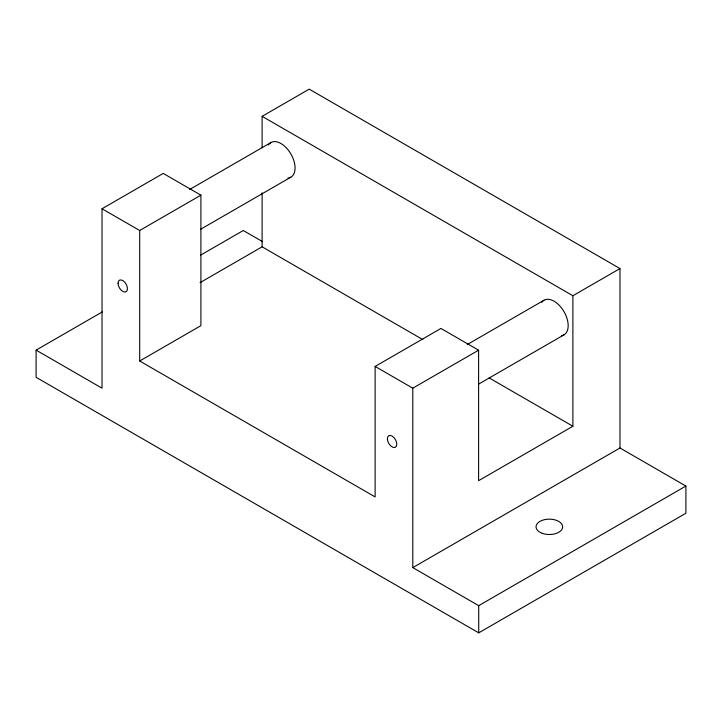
<?xml version="1.0" encoding="UTF-8"?>
<svg xmlns="http://www.w3.org/2000/svg" width="722" height="722" viewBox="0 0 722 722"><rect width="100%" height="100%" fill="white"/><g stroke="black" fill="none" stroke-linecap="round" stroke-linejoin="round"><path stroke-width="1.08" d="M262.113 147.829L262.113 116.332L572.889 295.749L572.889 426.242L478.605 480.681L478.605 350.188L412.794 388.183L412.794 567.609L619.981 447.992L685.9 486.05L685.9 513.243L478.713 632.851L36.1 377.317L36.1 350.125L102.019 388.183L102.019 208.757L163.235 173.415L200.906 195.166L200.906 325.658L139.689 361L139.689 230.508L200.906 195.166M262.113 116.332L309.206 89.149L619.981 268.566L619.981 447.992M189.678 189.462L271.111 142.442M200.635 229.262L290.795 177.215M36.1 350.125L102.244 311.94M200.481 255.218L243.287 230.508L262.673 241.708M200.075 282.645L262.113 246.825L422.866 339.629M139.689 361L375.124 496.926L375.124 366.433L440.934 328.438L478.605 350.188M467.206 344.575L543.91 300.298M572.889 295.749L619.981 268.566M478.767 384.032L564.207 334.71M412.794 567.609L478.713 605.668L685.9 486.05M489.11 377.877L572.889 426.242M102.019 208.757L139.689 230.508M375.124 366.433L412.794 388.183M478.713 605.668L478.713 632.851M262.113 192.828L262.113 246.825M269.387 143.786A19.981 11.534 60 0 1 290.776 153.777A19.981 11.534 60 0 1 289.441 177.765M288.719 177.937A19.981 11.534 60 0 1 287.961 178.036M268.458 144.996A19.981 11.534 60 0 1 268.9 144.364M541.78 302.337A19.981 11.534 60 0 1 563.882 311.462A19.981 11.534 60 0 1 561.445 335.667M118.029 283.25A6.66 3.845 60 0 0 125.096 292.04A6.66 3.845 60 0 0 125.096 282.618A6.66 3.845 60 0 0 118.029 283.25M387.389 439.283A6.66 3.845 60 0 0 394.808 447.478A6.66 3.845 60 0 0 394.031 437.649A6.66 3.845 60 0 0 387.389 439.283M542.267 533.341A13.321 7.689 0 0 0 562.655 527.114A13.321 7.689 0 0 0 543.115 520.039A13.321 7.689 0 0 0 542.267 533.341"/></g></svg>
